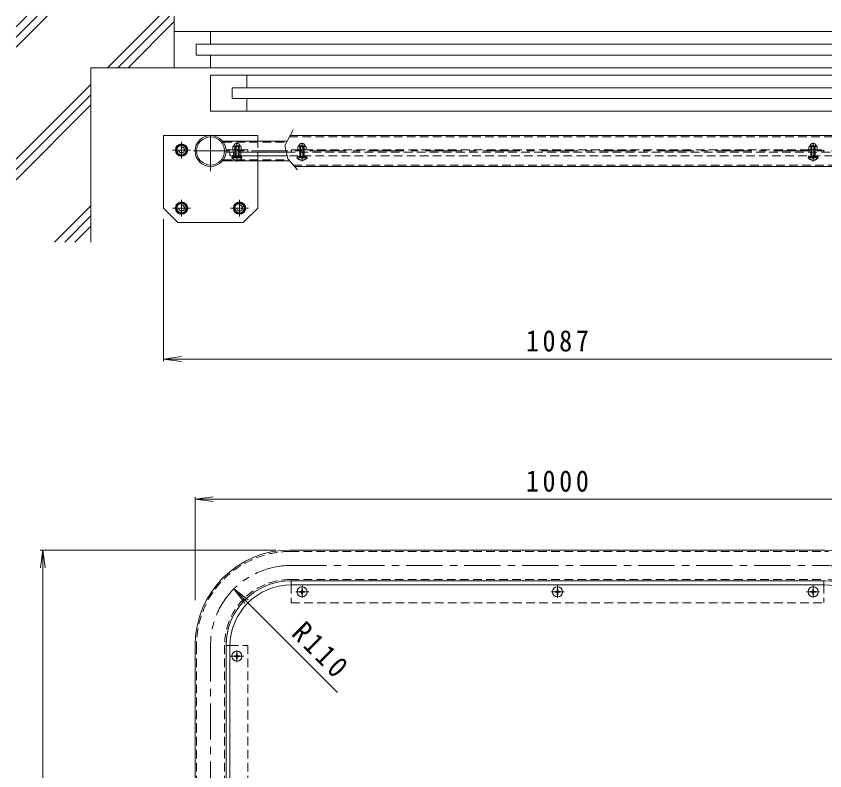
# Model space of a CAD drawing. Units: millimetres at full size, sheet at 1:10. Extents: x -1091 to 1708, y -1360 to 1054.
# Drawn here: x -1067 to 48, y 14 to 1054 of the extents above; entities that cross this region are included whole.
import ezdxf

# ---------------------------------------------------------------- set-up
doc = ezdxf.new("R2010")
doc.units = ezdxf.units.MM
doc.header["$LTSCALE"] = 10
doc.linetypes.add('CHAIN1', pattern=[8, 5, -1, 1, -1])
doc.linetypes.add('DASHED1', pattern=[1.8, 1.2, -0.6])
for name, color, linetype, lineweight in [('0-0_通り芯', 4, 'Continuous', 9), ('0-1_躯体', 3, 'CHAIN1', 9), ('0-2_仕上', 6, 'Continuous', 5), ('0-4_その他', 7, 'Continuous', 9), ('0-5_寸法', 2, 'Continuous', 9), ('0-9', 2, 'Continuous', 9), ('0-A', 2, 'Continuous', 9), ('0-B', 2, 'Continuous', 9), ('0-E', 7, 'Continuous', 9)]:
    doc.layers.add(name, color=color, linetype=linetype, lineweight=lineweight)
doc.styles.add('ＭＳ ゴシック', font='')
doc.styles.get('ＭＳ ゴシック').set_extended_font_data('MS Gothic')

msp = doc.modelspace()

# ---------------------------------------------------------------- linework, layer by layer
at = {"layer": '0-0_通り芯', "linetype": 'CHAIN1'}
for p, q in [((-799.06, 840.41), (-799.06, 898.98)), ((-839.06, 880.95), (-839.06, 857.95)), ((-826.55, 869.45), (-851.56, 869.45)), ((-822.56, 868.1), (182.04, 868.1)), ((-839.06, 800.95), (-839.06, 777.95)), ((-759.06, 800.95), (-759.06, 777.95)), ((-826.55, 789.45), (-851.56, 789.45)), ((-746.55, 789.45), (-771.56, 789.45)), ((-689.06, 296.83), (48.24, 296.83)), ((-799.06, 186.83), (-799.06, -776.82))]:
    msp.add_line(p, q, dxfattribs=at)
at = {"layer": '0-0_通り芯'}
for p, q in [((-864.06, 789.45), (-864.06, 889.45)), ((-734.06, 889.45), (-864.06, 889.45)), ((-782.6, 881.7), (-693.61, 881.7)), ((-734.06, 881.7), (-734.06, 889.45)), ((-689.38, 889.45), (223.24, 889.45)), ((-782.6, 854.5), (-690.01, 854.5)), ((-734.06, 789.45), (-734.06, 854.5)), ((-683.27, 846.75), (158.24, 846.75)), ((-864.06, 789.45), (-844.06, 769.45)), ((-754.06, 769.45), (-734.06, 789.45)), ((-754.06, 769.45), (-844.06, 769.45)), ((-689.06, 318.18), (48.24, 318.18)), ((-689.06, 275.48), (48.24, 275.48)), ((-820.41, 186.83), (-820.41, -776.82)), ((-777.71, 186.83), (-777.71, -653.22))]:
    msp.add_line(p, q, dxfattribs=at)
at = {"layer": '0-0_通り芯', "linetype": 'DASHED1'}
for p, q in [((-734.06, 854.5), (-734.06, 881.7)), ((-690.47, 887.45), (149.22, 887.45)), ((-781.47, 880.2), (-694.43, 880.2)), ((-781.47, 856), (-691.32, 856)), ((-685.01, 848.75), (149.22, 848.75)), ((-689.06, 316.18), (48.24, 316.18)), ((-689.06, 277.48), (48.24, 277.48)), ((-818.41, 186.83), (-818.41, -776.82)), ((-779.71, 186.83), (-779.71, -656.09))]:
    msp.add_line(p, q, dxfattribs=at)
at = {"layer": '0-0_通り芯'}
for radius in [21.35, 19.35]:
    msp.add_circle((-799.06, 868.1), radius, dxfattribs=at)
for centre, radius, start, end in [((-689.06, 186.83), 131.35, 90, 180), ((48.24, 186.83), 131.35, 0, 90), ((-689.06, 186.83), 88.65, 90, 180), ((48.24, 186.83), 88.65, 0, 90)]:
    msp.add_arc(centre, radius, start, end, dxfattribs=at)
at = {"layer": '0-0_通り芯', "linetype": 'DASHED1'}
for centre, radius, start, end in [((-689.06, 186.83), 129.35, 90, 180), ((48.24, 186.83), 129.35, 0, 90), ((-689.06, 186.83), 90.65, 90, 180), ((48.24, 186.83), 90.65, 0, 90)]:
    msp.add_arc(centre, radius, start, end, dxfattribs=at)
at = {"layer": '0-0_通り芯', "linetype": 'CHAIN1'}
for centre, start, end in [((-689.06, 186.83), 90, 180), ((48.24, 186.83), 0, 90)]:
    msp.add_arc(centre, 110, start, end, dxfattribs=at)
at = {"layer": '0-1_躯体'}
for p, q in [((-762.71, 853.77), (-762.71, 879.44)), ((-672.91, 853.77), (-672.91, 879.44)), ((32.09, 853.77), (32.09, 879.44)), ((-672.91, 252.24), (-672.91, 269.04)), ((-320.41, 252.24), (-320.41, 269.04)), ((32.09, 252.24), (32.09, 269.04)), ((-681.62, 260.48), (-663.59, 260.48)), ((-329.12, 260.48), (-311.09, 260.48)), ((40.81, 260.48), (22.78, 260.48)), ((-762.71, 163.54), (-762.71, 180.34)), ((-771.42, 171.78), (-753.39, 171.78))]:
    msp.add_line(p, q, dxfattribs=at)
at = {"layer": '0-1_躯体', "linetype": 'Continuous'}
for p, q in [((-777.71, 866.6), (-765.71, 866.6)), ((-767.71, 866.6), (-767.71, 869.6)), ((-759.71, 866.6), (-747.71, 866.6)), ((-757.71, 866.6), (-757.71, 869.6)), ((-747.71, 866.6), (-747.71, 869.6)), ((-687.91, 275.48), (-687.91, 270.13)), ((47.09, 275.48), (47.09, 270.13)), ((-777.71, 186.78), (-772.39, 186.78))]:
    msp.add_line(p, q, dxfattribs=at)
at = {"layer": '0-1_躯体', "linetype": 'DASHED1'}
for p, q in [((47.09, 866.6), (47.09, 869.6)), ((-687.91, 270.13), (-687.91, 245.48)), ((47.09, 270.13), (47.09, 245.48)), ((-687.91, 245.48), (47.09, 245.48)), ((-772.39, 186.78), (-747.71, 186.78)), ((-747.71, 186.78), (-747.71, -623.22))]:
    msp.add_line(p, q, dxfattribs=at)
at = {"layer": '0-1_躯体', "linetype": 'Continuous'}
msp.add_lwpolyline([(-777.71, 866.6), (-777.71, 869.6), (-747.71, 869.6)], dxfattribs=at)
at = {"layer": '0-1_躯体', "linetype": 'DASHED1'}
msp.add_lwpolyline([(-687.91, 866.6), (-687.91, 869.6), (47.09, 869.6)], dxfattribs=at)
at = {"layer": '0-2_仕上'}
for p, q in [((-772.41, 861.6), (-772.41, 866.6)), ((-772.41, 861.6), (-693.36, 861.6)), ((-767.41, 861.6), (-767.41, 866.6)), ((-757.41, 861.6), (-757.41, 866.6)), ((-747.71, 866.6), (-694.56, 866.6)), ((46.59, 270.13), (-687.41, 270.13)), ((-772.41, 185.08), (-772.41, -647.87))]:
    msp.add_line(p, q, dxfattribs=at)
at = {"layer": '0-2_仕上', "linetype": 'DASHED1'}
for p, q in [((-694.56, 866.6), (106.89, 866.6)), ((131.59, 861.6), (-693.36, 861.6))]:
    msp.add_line(p, q, dxfattribs=at)
at = {"layer": '0-2_仕上'}
for centre, start, end in [((-687.41, 185.13), 90, 180), ((46.59, 185.13), 0, 90)]:
    msp.add_arc(centre, 85, start, end, dxfattribs=at)
at = {"layer": '0-4_その他'}
for p, q in [((-864.06, 578.37), (-864.06, 774.05)), ((-864.06, 581.37), (-839.27, 584.64)), ((-864.06, 581.37), (-839.27, 578.11)), ((-864.06, 581.37), (223.24, 581.37)), ((-820.41, 388.18), (-795.62, 391.44)), ((-820.41, 391.18), (-820.41, 249.25)), ((-820.41, 388.18), (-795.62, 384.92)), ((-820.41, 388.18), (179.59, 388.18)), ((-1034.19, 318.18), (-709.06, 318.18)), ((-1030.41, 318.18), (-1033.67, 293.39)), ((-1030.41, 318.18), (-1027.14, 293.39)), ((-1030.41, -781.82), (-1030.41, 318.18)), ((-766.84, 264.61), (-747.01, 249.39)), ((-766.84, 264.61), (-751.62, 244.78)), ((-624.08, 121.85), (-766.84, 264.61))]:
    msp.add_line(p, q, dxfattribs=at)
at = {"layer": '0-5_寸法', "color": 7}
msp.add_lwpolyline([(-685.16, 897.2), (-696.8, 875.86), (-692.27, 857.1), (-679.34, 842.23)], dxfattribs=at)
at = {"layer": '0-9'}
for centre, radius in [((-839.06, 869.45), 8.5), ((-839.06, 869.45), 7.7), ((-839.06, 789.45), 8.5), ((-839.06, 789.45), 7.7), ((-759.06, 789.45), 8.5), ((-759.06, 789.45), 7.7)]:
    msp.add_circle(centre, radius, dxfattribs=at)
at = {"layer": '0-A'}
for p, q in [((-767.21, 874.76), (-768.48, 874.02)), ((-768.48, 874.02), (-768.48, 870.18)), ((-767.48, 869.6), (-768.48, 870.18)), ((-767.48, 874.6), (-757.94, 874.6)), ((-766.96, 875.19), (-766.96, 875.58)), ((-765.59, 874.02), (-765.59, 870.18)), ((-759.82, 874.02), (-759.82, 870.18)), ((-758.46, 875.58), (-758.46, 875.19)), ((-758.21, 874.76), (-756.93, 874.02)), ((-757.94, 869.6), (-756.93, 870.18)), ((-756.93, 874.02), (-756.93, 870.18)), ((-769.71, 859.1), (-769.71, 858.69)), ((-755.71, 859.1), (-769.71, 859.1)), ((-768.81, 859.1), (-768.81, 860.6)), ((-765.71, 861.6), (-765.71, 869.6)), ((-764.84, 861.6), (-764.84, 869.6)), ((-764.71, 859.1), (-764.71, 860.6)), ((-763.71, 859.1), (-763.71, 860.6)), ((-760.58, 861.6), (-760.58, 869.6)), ((-759.71, 861.6), (-759.71, 869.6)), ((-756.61, 859.1), (-756.61, 860.6)), ((-756.21, 860.6), (-756.21, 861.6)), ((-762.23, 856.03), (-763.19, 856.03)), ((-763.19, 855.41), (-763.19, 856.03)), ((-762.23, 855.41), (-762.23, 856.03)), ((-676.36, 260), (-674.16, 259.96)), ((-674.16, 261), (-673.66, 261.23)), ((-674.16, 259.96), (-673.66, 259.73)), ((-673.43, 261.73), (-673.66, 261.23)), ((-673.43, 259.23), (-673.66, 259.73)), ((-673.39, 263.93), (-673.43, 261.73)), ((-673.39, 257.03), (-673.43, 259.23)), ((-673.39, 263.93), (-672.43, 263.93)), ((-672.43, 263.93), (-672.39, 261.73)), ((-672.39, 261.73), (-672.16, 261.23)), ((-672.39, 259.23), (-672.16, 259.73)), ((-671.66, 261), (-672.16, 261.23)), ((-671.66, 259.96), (-672.16, 259.73)), ((-669.46, 260), (-671.66, 259.96)), ((-323.86, 260), (-321.66, 259.96)), ((-321.66, 261), (-321.16, 261.23)), ((-321.66, 259.96), (-321.16, 259.73)), ((-320.93, 261.73), (-321.16, 261.23)), ((-320.93, 259.23), (-321.16, 259.73)), ((-320.89, 263.93), (-320.93, 261.73)), ((-320.89, 257.03), (-320.93, 259.23)), ((-320.89, 263.93), (-319.93, 263.93)), ((-319.93, 263.93), (-319.89, 261.73)), ((-319.89, 261.73), (-319.66, 261.23)), ((-319.89, 259.23), (-319.66, 259.73)), ((-319.16, 261), (-319.66, 261.23)), ((-319.16, 259.96), (-319.66, 259.73)), ((-316.96, 260), (-319.16, 259.96)), ((28.64, 260), (30.84, 259.96)), ((30.84, 261), (31.34, 261.23)), ((30.84, 259.96), (31.34, 259.73)), ((31.57, 261.73), (31.34, 261.23)), ((31.57, 259.23), (31.34, 259.73)), ((31.61, 263.93), (31.57, 261.73)), ((32.57, 263.93), (31.61, 263.93)), ((32.57, 263.93), (32.61, 261.73)), ((32.57, 257.03), (32.61, 259.23)), ((32.61, 261.73), (32.84, 261.23)), ((32.61, 259.23), (32.84, 259.73)), ((33.34, 261), (32.84, 261.23)), ((33.34, 259.96), (32.84, 259.73)), ((35.54, 260), (33.34, 259.96)), ((-766.16, 171.3), (-763.96, 171.26)), ((-763.96, 172.3), (-763.46, 172.53)), ((-763.96, 171.26), (-763.46, 171.03)), ((-763.23, 173.03), (-763.46, 172.53)), ((-763.23, 170.53), (-763.46, 171.03)), ((-763.19, 175.23), (-763.23, 173.03)), ((-763.19, 168.33), (-763.23, 170.53)), ((-763.19, 175.23), (-762.23, 175.23)), ((-762.23, 175.23), (-762.19, 173.03)), ((-762.19, 173.03), (-761.96, 172.53)), ((-762.19, 170.53), (-761.96, 171.03)), ((-761.46, 172.3), (-761.96, 172.53)), ((-761.46, 171.26), (-761.96, 171.03)), ((-759.26, 171.3), (-761.46, 171.26))]:
    msp.add_line(p, q, dxfattribs=at)
at = {"layer": '0-A', "linetype": 'DASHED1'}
for p, q in [((-759.71, 875.1), (-765.71, 875.1)), ((-765.71, 869.6), (-765.71, 875.1)), ((-764.84, 869.6), (-764.84, 875.1)), ((-760.58, 869.6), (-760.58, 875.1)), ((-759.71, 869.6), (-759.71, 875.1)), ((-677.41, 874.76), (-678.68, 874.02)), ((-678.68, 874.02), (-678.68, 870.18)), ((-677.68, 869.6), (-678.68, 870.18)), ((-677.68, 874.6), (-668.14, 874.6)), ((-677.16, 875.19), (-677.16, 875.58)), ((-669.91, 875.1), (-675.91, 875.1)), ((-675.91, 861.6), (-675.91, 875.1)), ((-675.79, 874.02), (-675.79, 870.18)), ((-675.04, 861.6), (-675.04, 875.1)), ((-670.78, 861.6), (-670.78, 875.1)), ((-670.02, 874.02), (-670.02, 870.18)), ((-669.91, 861.6), (-669.91, 875.1)), ((-668.66, 875.58), (-668.66, 875.19)), ((-668.41, 874.76), (-667.13, 874.02)), ((-668.14, 869.6), (-667.13, 870.18)), ((-667.13, 874.02), (-667.13, 870.18)), ((27.59, 874.76), (26.32, 874.02)), ((26.32, 874.02), (26.32, 870.18)), ((27.32, 869.6), (26.32, 870.18)), ((27.32, 874.6), (36.86, 874.6)), ((27.84, 875.19), (27.84, 875.58)), ((35.09, 875.1), (29.09, 875.1)), ((29.09, 861.6), (29.09, 875.1)), ((29.21, 874.02), (29.21, 870.18)), ((29.96, 861.6), (29.96, 875.1)), ((34.22, 861.6), (34.22, 875.1)), ((34.98, 874.02), (34.98, 870.18)), ((35.09, 861.6), (35.09, 875.1)), ((36.34, 875.58), (36.34, 875.19)), ((36.59, 874.76), (37.87, 874.02)), ((36.86, 869.6), (37.87, 870.18)), ((37.87, 874.02), (37.87, 870.18)), ((-679.91, 859.1), (-679.91, 858.69)), ((-665.91, 859.1), (-679.91, 859.1)), ((-679.01, 859.1), (-679.01, 860.6)), ((-674.91, 859.1), (-674.91, 860.6)), ((-673.91, 859.1), (-673.91, 860.6)), ((-666.81, 859.1), (-666.81, 860.6)), ((-666.41, 860.6), (-666.41, 861.6)), ((25.09, 859.1), (25.09, 858.69)), ((39.09, 859.1), (25.09, 859.1)), ((25.99, 859.1), (25.99, 860.6)), ((30.09, 859.1), (30.09, 860.6)), ((31.09, 859.1), (31.09, 860.6)), ((38.19, 859.1), (38.19, 860.6)), ((38.59, 860.6), (38.59, 861.6)), ((-672.43, 856.03), (-673.39, 856.03)), ((-673.39, 855.41), (-673.39, 856.03)), ((-672.43, 855.41), (-672.43, 856.03)), ((32.57, 856.03), (31.61, 856.03)), ((31.61, 855.41), (31.61, 856.03)), ((32.57, 855.41), (32.57, 856.03))]:
    msp.add_line(p, q, dxfattribs=at)
at = {"layer": '0-A'}
for points in [[(-755.71, 859.1), (-755.71, 858.69), (-769.71, 858.69)], [(-756.21, 860.6), (-769.21, 860.6), (-769.21, 861.6)], [(-676.36, 260), (-676.36, 260.96), (-674.16, 261)], [(-673.39, 257.03), (-672.43, 257.03), (-672.39, 259.23)], [(-669.46, 260), (-669.46, 260.96), (-671.66, 261)], [(-323.86, 260), (-323.86, 260.96), (-321.66, 261)], [(-320.89, 257.03), (-319.93, 257.03), (-319.89, 259.23)], [(-316.96, 260), (-316.96, 260.96), (-319.16, 261)], [(28.64, 260), (28.64, 260.96), (30.84, 261)], [(32.57, 257.03), (31.61, 257.03), (31.57, 259.23)], [(35.54, 260), (35.54, 260.96), (33.34, 261)], [(-766.16, 171.3), (-766.16, 172.26), (-763.96, 172.3)], [(-763.19, 168.33), (-762.23, 168.33), (-762.19, 170.53)], [(-759.26, 171.3), (-759.26, 172.26), (-761.46, 172.3)]]:
    msp.add_lwpolyline(points, dxfattribs=at)
at = {"layer": '0-A', "linetype": 'DASHED1'}
for points in [[(-665.91, 859.1), (-665.91, 858.69), (-679.91, 858.69)], [(-666.41, 860.6), (-679.41, 860.6), (-679.41, 861.6)], [(39.09, 859.1), (39.09, 858.69), (25.09, 858.69)], [(38.59, 860.6), (25.59, 860.6), (25.59, 861.6)]]:
    msp.add_lwpolyline(points, dxfattribs=at)
at = {"layer": '0-A'}
for centre in [(-672.91, 260.48), (-320.41, 260.48), (32.09, 260.48), (-762.71, 171.78)]:
    msp.add_circle(centre, 7, dxfattribs=at)
for centre, radius, start, end in [((-767.48, 871.25), 3.36, 55.84544, 90), ((-767.48, 872.96), 3.36, 270, 304.15456), ((-767.46, 875.19), 0.5, 300.0011, 0), ((-762.71, 874.1), 4.5, 19.18785, 160.81424), ((-762.71, 867.11), 7.49, 67.32349, 112.67651), ((-762.71, 877.09), 7.49, 247.32349, 292.67651), ((-757.94, 871.25), 3.36, 90, 124.15456), ((-757.94, 872.96), 3.36, 235.84544, 270), ((-757.96, 875.19), 0.5, 180, 239.9989), ((-762.71, 864.5), 9.1, 219.71515, 266.98228), ((-762.71, 864.5), 9.1, 273.01741, 320.28485)]:
    msp.add_arc(centre, radius, start, end, dxfattribs=at)
at = {"layer": '0-A', "linetype": 'DASHED1'}
for centre, radius, start, end in [((-677.68, 871.25), 3.36, 55.84544, 90), ((-677.68, 872.96), 3.36, 270, 304.15456), ((-677.66, 875.19), 0.5, 300.0011, 0), ((-672.91, 874.1), 4.5, 19.18785, 160.81424), ((-672.91, 867.11), 7.49, 67.32349, 112.67651), ((-672.91, 877.09), 7.49, 247.32349, 292.67651), ((-668.14, 871.25), 3.36, 90, 124.15456), ((-668.14, 872.96), 3.36, 235.84544, 270), ((-668.16, 875.19), 0.5, 180, 239.9989), ((27.32, 871.25), 3.36, 55.84544, 90), ((27.32, 872.96), 3.36, 270, 304.15456), ((27.34, 875.19), 0.5, 300.0011, 0), ((32.09, 874.1), 4.5, 19.18785, 160.81424), ((32.09, 867.11), 7.49, 67.32349, 112.67651), ((32.09, 877.09), 7.49, 247.32349, 292.67651), ((36.86, 871.25), 3.36, 90, 124.15456), ((36.86, 872.96), 3.36, 235.84544, 270), ((36.84, 875.19), 0.5, 180, 239.9989), ((-672.91, 864.5), 9.1, 219.71515, 266.98228), ((-672.91, 864.5), 9.1, 273.01741, 320.28485), ((32.09, 864.5), 9.1, 219.71515, 266.98228), ((32.09, 864.5), 9.1, 273.01741, 320.28485)]:
    msp.add_arc(centre, radius, start, end, dxfattribs=at)
at = {"layer": '0-B'}
msp.add_line((-835.3, 875.95), (-842.81, 875.95), dxfattribs=at)
for points in [[(-842.81, 875.95), (-846.56, 869.45), (-842.81, 862.95), (-835.3, 862.95)], [(-835.3, 862.95), (-831.55, 869.45), (-835.3, 875.95)]]:
    msp.add_lwpolyline(points, dxfattribs=at)
for points in [[(-835.3, 782.95), (-831.55, 789.45), (-835.3, 795.95), (-842.81, 795.95), (-846.56, 789.45), (-842.81, 782.95)], [(-755.3, 782.95), (-751.55, 789.45), (-755.3, 795.95), (-762.81, 795.95), (-766.56, 789.45), (-762.81, 782.95)]]:
    msp.add_lwpolyline(points, close=True, dxfattribs=at)
for centre in [(-839.06, 869.45), (-839.06, 789.45), (-759.06, 789.45)]:
    msp.add_circle(centre, 6.5, dxfattribs=at)
at = {"layer": '0-B', "linetype": 'DASHED1'}
for centre in [(-839.06, 869.45), (-839.06, 789.45), (-759.06, 789.45)]:
    msp.add_circle(centre, 4, dxfattribs=at)
at = {"layer": '0-E'}
for p, q in [((-1024.32, 1053.9), (-1067.21, 1011.01)), ((-1038.47, 1053.9), (-1067.21, 1025.15)), ((-1052.61, 1053.9), (-1067.21, 1039.29)), ((-869.95, 1053.9), (-941.01, 982.84)), ((-855.81, 1053.9), (-926.86, 982.84)), ((-849.06, 982.84), (-849.06, 1053.9)), ((-849.06, 1046.51), (-912.72, 982.84)), ((223.24, 1032.84), (-849.06, 1032.84)), ((-799.06, 1015.34), (-799.06, 1032.84)), ((-819.06, 1000.34), (-819.06, 1015.34)), ((-819.06, 1015.34), (193.24, 1015.34)), ((-819.06, 1000.34), (193.24, 1000.34)), ((-799.06, 982.84), (-799.06, 1000.34)), ((-964.06, 742.38), (-964.06, 982.84)), ((223.24, 982.84), (-964.06, 982.84)), ((-799.06, 922.84), (-799.06, 972.84)), ((223.24, 972.84), (-799.06, 972.84)), ((-749.06, 955.34), (-749.06, 972.84)), ((-964.06, 959.79), (-1067.21, 856.64)), ((-769.06, 940.34), (-769.06, 955.34)), ((-769.06, 955.34), (193.24, 955.34)), ((-964.06, 945.65), (-1067.21, 842.49)), ((-769.06, 940.34), (193.24, 940.34)), ((-749.06, 922.84), (-749.06, 940.34)), ((-964.06, 931.51), (-1067.21, 828.35)), ((223.24, 922.84), (-799.06, 922.84)), ((-964.06, 792.73), (-1014.4, 742.38)), ((-964.06, 778.58), (-1000.26, 742.38)), ((-964.06, 764.44), (-986.11, 742.38))]:
    msp.add_line(p, q, dxfattribs=at)

# ---------------------------------------------------------------- texts
at = {"layer": '0-4_その他', "color": 2, "char_height": 29.33, "attachment_point": 7, "style": 'ＭＳ ゴシック'}
for s, insert in [('\\T1.28;\\W0.9;1087', (-364.16, 591.37)), ('\\T1.28;\\W0.9;1000', (-364.16, 398.18))]:
    msp.add_mtext(s, dxfattribs=dict(at, insert=insert))
at = {"layer": '0-4_その他', "color": 2, "insert": (-689.33, 201.24), "char_height": 29.33, "attachment_point": 7, "rotation": 315, "style": 'ＭＳ ゴシック'}
msp.add_mtext('\\T1.28;\\W0.9;R110', dxfattribs=at)

doc.saveas('drawing.dxf')
